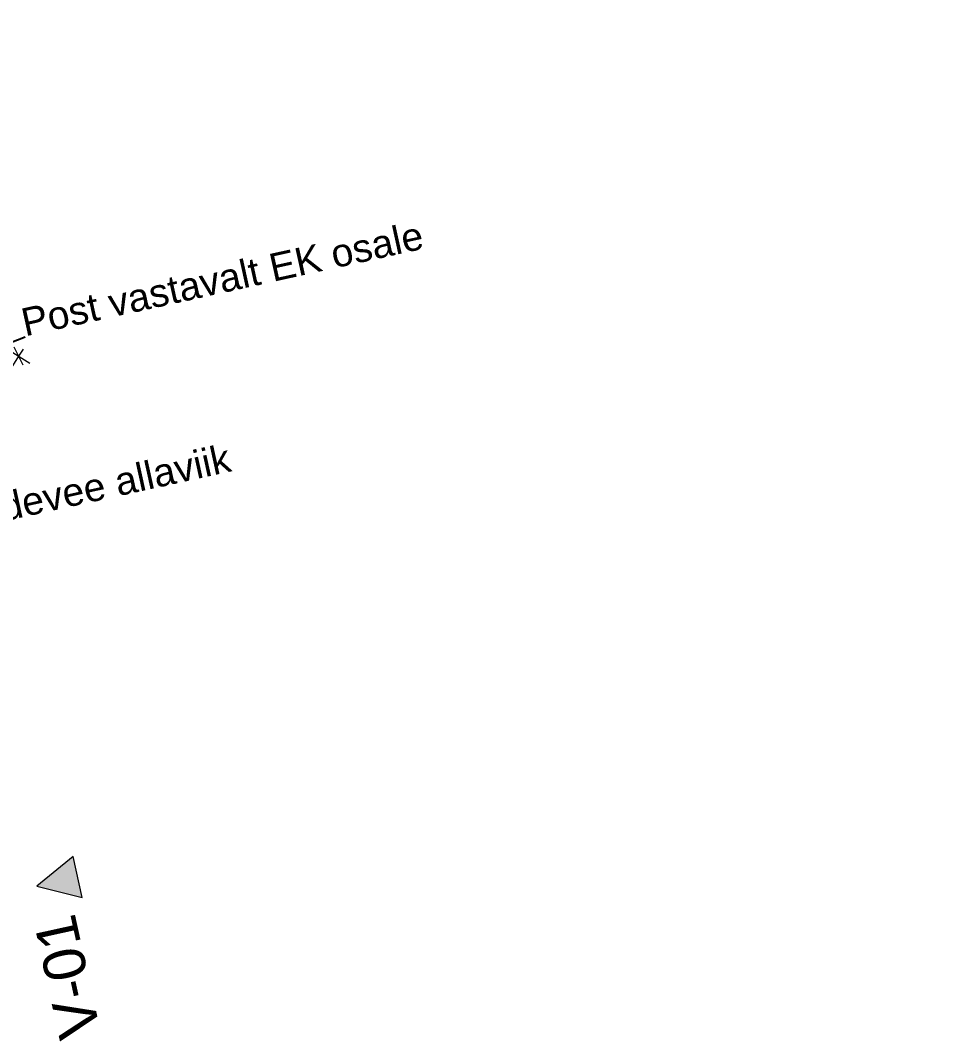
# Model space of a CAD drawing. Header units: millimetres. Extents: x 755110 to 820807, y -116979 to -66610.
# Drawn here: x 787419 to 794049, y -93045 to -85735 of the extents above; entities that cross this region are included whole.
import ezdxf

# ---------------------------------------------------------------- set-up
doc = ezdxf.new("R2010")
doc.units = ezdxf.units.MM
doc.header["$MEASUREMENT"] = 0
doc.layers.add('Marker - Elevation', color=7, linetype='Continuous')
doc.layers.add('New_Dimensioning - General', color=7, linetype='Continuous')
for name, color, linetype, lineweight in [('Marker - Elevation_Pen_No__1', 7, 'Continuous', 13), ('New_0_Pen_No__1', 7, 'Continuous', 13), ('New_0_Pen_No__2', 8, 'Continuous', 15), ('New_Annotation - Label_Pen_No__1', 7, 'Continuous', 13), ('New_Dimensioning - General_Pen_No__1', 7, 'Continuous', 13)]:
    doc.layers.add(name, color=color, linetype=linetype, lineweight=lineweight)
doc.styles.add('GENERATED_STYLE_1', font='')
doc.styles.get('GENERATED_STYLE_1').set_extended_font_data('Arial')
doc.dimstyles.new('GENERATED_STYLE__2', dxfattribs={"dimtxt": 100, "dimasz": 95, "dimexe": 0.18, "dimexo": 0.0625, "dimgap": 0, "dimtad": 1, "dimdec": 0, "dimzin": 0, "dimdsep": 46, "dimtxsty": 'GENERATED_STYLE_1', "dimblk": 'ARROWHEAD_2', "dimblk1": 'ARROWHEAD_2', "dimblk2": 'ARROWHEAD_2', "dimcen": 0.09, "dimse1": 1, "dimse2": 1, "dimclrd": 7, "dimclre": 7, "dimclrt": 7, "dimadec": 0, "dimazin": 0, "dimtfac": 1, "dimtdec": 4, "dimtmove": 0, "dimatfit": 3, "dimfxl": 0, "dimtolj": 1, "dimtzin": 0, "dimarcsym": 0})
doc.dimstyles.new('GENERATED_STYLE__4', dxfattribs={"dimtxt": 100, "dimasz": 91.78744, "dimexe": 0.18, "dimexo": 40, "dimgap": 0, "dimtad": 1, "dimdec": 0, "dimzin": 0, "dimdsep": 46, "dimtxsty": 'GENERATED_STYLE_1', "dimblk": 'ARROWHEAD_5', "dimblk1": 'ARROWHEAD_5', "dimblk2": 'ARROWHEAD_5', "dimcen": 0.09, "dimclrd": 7, "dimclre": 7, "dimclrt": 7, "dimadec": 0, "dimazin": 0, "dimtfac": 1, "dimtdec": 4, "dimtmove": 0, "dimatfit": 3, "dimfxl": 0, "dimtolj": 1, "dimtzin": 0, "dimarcsym": 0})
doc.dimstyles.new('GENERATED_STYLE__6', dxfattribs={"dimtxt": 0.18, "dimasz": 364.8, "dimexe": 0.18, "dimexo": 0.0625, "dimgap": 0, "dimtad": 0, "dimtih": 1, "dimtoh": 1, "dimdec": 4, "dimzin": 0, "dimdsep": 46, "dimcen": 0.09, "dimadec": 0, "dimazin": 0, "dimtfac": 1, "dimtdec": 4, "dimtmove": 0, "dimatfit": 3, "dimldrblk": 'ARROWHEAD_11', "dimfxl": 0, "dimtolj": 1, "dimtzin": 0, "dimarcsym": 0})
doc.dimstyles.new('GENERATED_STYLE__7', dxfattribs={"dimtxt": 0.18, "dimasz": 182.4, "dimexe": 0.18, "dimexo": 0.0625, "dimgap": 0, "dimtad": 0, "dimtih": 1, "dimtoh": 1, "dimdec": 4, "dimzin": 0, "dimdsep": 46, "dimcen": 0.09, "dimadec": 0, "dimazin": 0, "dimtfac": 1, "dimtdec": 4, "dimtmove": 0, "dimatfit": 3, "dimldrblk": 'ARROWHEAD_5', "dimfxl": 0, "dimtolj": 1, "dimtzin": 0, "dimarcsym": 0})

# ---------------------------------------------------------------- blocks, each defined once
blk = doc.blocks.new('*D279')
at = {"layer": 'New_Dimensioning - General_Pen_No__1', "color": 7, "linetype": 'Continuous', "lineweight": 13}
for p, q in [((787439.1, -88203.1), (787372.9, -88074.9)), ((787406, -88139), (787189.7, -88475.5)), ((787327.2, -88088.3), (787484.9, -88189.7)), ((787439.1, -88087.6), (787406, -88139)), ((787110.9, -88424.8), (787268.6, -88526.2)), ((787222.8, -88539.6), (787156.7, -88411.3))]:
    blk.add_line(p, q, dxfattribs=at)
at = {"layer": 'New_Dimensioning - General_Pen_No__1', "color": 7, "lineweight": 13, "insert": (787219.5, -88392.2), "char_height": 100, "attachment_point": 7, "rotation": 57.26863, "style": 'GENERATED_STYLE_1'}
blk.add_mtext('\\A1;{\\pql;\\fArial|b0|i0|c0|p34;400}', dxfattribs=at)
blk = doc.blocks.new('ARROWHEAD_2')
at = {"color": 0, "linetype": 'Continuous', "lineweight": 0}
for p, q in [((0, 0), (-1, 0)), ((-0.378, -0.655), (0.378, 0.655))]:
    blk.add_line(p, q, dxfattribs=at)
blk = doc.blocks.new('*D308')
at = {"layer": 'New_Dimensioning - General_Pen_No__1', "linetype": 'Continuous', "lineweight": 13}
for points in [[(786912.5, -87683.5), (786842.2, -87617.4), (786818.5, -87661.4)], [(785983.9, -88184.4), (786017, -88093.6), (785967.2, -88089.2)]]:
    blk.add_hatch(color=7, dxfattribs=at).paths.add_polyline_path(points)
at = {"layer": 'New_Dimensioning - General_Pen_No__1', "color": 7, "linetype": 'Continuous', "lineweight": 13}
for p, q in [((786818.5, -87661.4), (786842.2, -87617.4)), ((786912.5, -87683.5), (786842.2, -87617.4)), ((786961.4, -87607.3), (786863.6, -87759.8)), ((786912.5, -87683.5), (786818.5, -87661.4)), ((785983.9, -88184.4), (785967.2, -88089.2)), ((785967.2, -88089.2), (786017, -88093.6)), ((785983.9, -88184.4), (786017, -88093.6)), ((785893.3, -88183.3), (786143.2, -88186.2))]:
    blk.add_line(p, q, dxfattribs=at)
blk.add_arc((786586.9, -88191.2), 603.1, 66.19746, 170.47746, dxfattribs=at)
at = {"layer": 'New_Dimensioning - General_Pen_No__1', "color": 7, "lineweight": 13, "insert": (786126, -87601.5), "char_height": 100, "attachment_point": 7, "rotation": 12.42002, "style": 'GENERATED_STYLE_1'}
blk.add_mtext('\\A1;{\\pql;\\fArial|b0|i0|c0|p34;122°}', dxfattribs=at)
blk = doc.blocks.new('ARROWHEAD_5')
at = {"linetype": 'Continuous', "lineweight": 0}
blk.add_hatch(color=0, dxfattribs=at).paths.add_polyline_path([(-1, 0.2679), (0, 0), (-1, -0.2679)])
at = {"color": 0, "linetype": 'Continuous', "lineweight": 0}
blk.add_line((0, 0), (-1, 0), dxfattribs=at)
blk = doc.blocks.new('ARROWHEAD_11')
at = {"color": 0, "linetype": 'Continuous', "lineweight": 0}
blk.add_line((0, 0), (-1, 0), dxfattribs=at)
at = {"color": 0, "linetype": 'Continuous', "lineweight": 0, "const_width": 0.25, "flags": 128}
blk.add_lwpolyline([(-0.125, 0, 1), (0.125, 0, 1)], format="xyb", close=True, dxfattribs=at)

msp = doc.modelspace()

# ---------------------------------------------------------------- hatches: boundary and pattern name
at = {"layer": 'Marker - Elevation', "linetype": 'Continuous', "lineweight": 0, "true_color": 0x000000}
msp.add_hatch(color=18, dxfattribs=at).paths.add_polyline_path([(787860.2, -92013.5), (787795.7, -91720.6), (787535, -91931.6)])

# ---------------------------------------------------------------- linework, layer by layer
at = {"layer": 'Marker - Elevation_Pen_No__1', "color": 7, "linetype": 'Continuous', "lineweight": 13, "flags": 128}
msp.add_lwpolyline([(787860.2, -92013.5), (787795.7, -91720.6), (787535, -91931.6)], close=True, dxfattribs=at)

# ---------------------------------------------------------------- texts
at = {"layer": 'Marker - Elevation_Pen_No__1', "color": 7, "lineweight": 13, "insert": (787809, -92117), "char_height": 300, "attachment_point": 9, "rotation": 102.42002, "style": 'GENERATED_STYLE_1'}
msp.add_mtext('\\A1;{\\pqr;\\pt0;\\fArial|b0|i0|c0|p34;V-01}', dxfattribs=at)
at = {"layer": 'New_0_Pen_No__1', "color": 7, "linetype": 'Continuous', "lineweight": 13, "insert": (787452.4, -88000.2), "char_height": 200, "attachment_point": 7, "rotation": 12.42002, "style": 'GENERATED_STYLE_1'}
msp.add_mtext('\\A1;{\\pql;\\fArial|b0|i0|c0|p34;Post vastavalt EK osale}', dxfattribs=at)
at = {"layer": 'New_Annotation - Label_Pen_No__1', "color": 7, "linetype": 'Continuous', "lineweight": 13, "insert": (786966.8, -89397.5), "char_height": 200, "attachment_point": 7, "rotation": 12.39921, "style": 'GENERATED_STYLE_1'}
msp.add_mtext('\\A1;{\\pql;\\fArial|b0|i0|c0|p34;Sadevee\\fArial|b0|i0|c0|p34; allaviik\\fArial|b0|i0|c0|p34; }', dxfattribs=at)

# ---------------------------------------------------------------- dimensions: what is measured, and where the dimension line sits
at = {"layer": 'New_Dimensioning - General', "color": 7, "linetype": 'Continuous', "lineweight": 13}
dim = msp.add_angular_dim_3p(base=(786300.7, -87660.4), center=(786586.9, -88191.2), p1=(786343.2, -88188.4), p2=(794048.8, -76556.9), dimstyle='GENERATED_STYLE__4', dxfattribs=at)
dim.commit()
dim.dimension.update_dxf_attribs({"geometry": '*D308', "text_midpoint": (786253.1, -87522.4), "dimtype": 165, "text_rotation": 12.42002})
dim = msp.add_linear_dim(base=(787189.7, -88475.5), p1=(786849.7, -87781.4), p2=(786633.5, -88118), angle=237.26863, dimstyle='GENERATED_STYLE__2', dxfattribs=at)
dim.commit()
dim.dimension.update_dxf_attribs({"geometry": '*D279', "text_midpoint": (787239.3, -88269), "dimtype": 160, "text_rotation": 57.26863})

# ---------------------------------------------------------------- leaders
at = {"layer": 'New_0_Pen_No__2', "color": 8, "linetype": 'Continuous', "lineweight": 15, "annotation_type": 0, "has_hookline": 1, "hookline_direction": 0, "text_width": 2899.4, "horizontal_direction": (0.976597, 0.215077, 0)}
msp.add_leader([(786542.5, -87754.5), (787145.7, -88118.4), (787452.4, -88000.2)], dimstyle='GENERATED_STYLE__7', dxfattribs=at)
at = {"layer": 'New_Annotation - Label_Pen_No__1', "color": 7, "linetype": 'Continuous', "lineweight": 13, "annotation_type": 0, "has_hookline": 1, "hookline_direction": 0, "text_width": 2081.8, "horizontal_direction": (0.976675, 0.214722, 0)}
msp.add_leader([(786667.8, -87899.9), (786610.5, -89475.8), (786966.8, -89397.5)], dimstyle='GENERATED_STYLE__6', dxfattribs=at)

doc.saveas('drawing.dxf')
